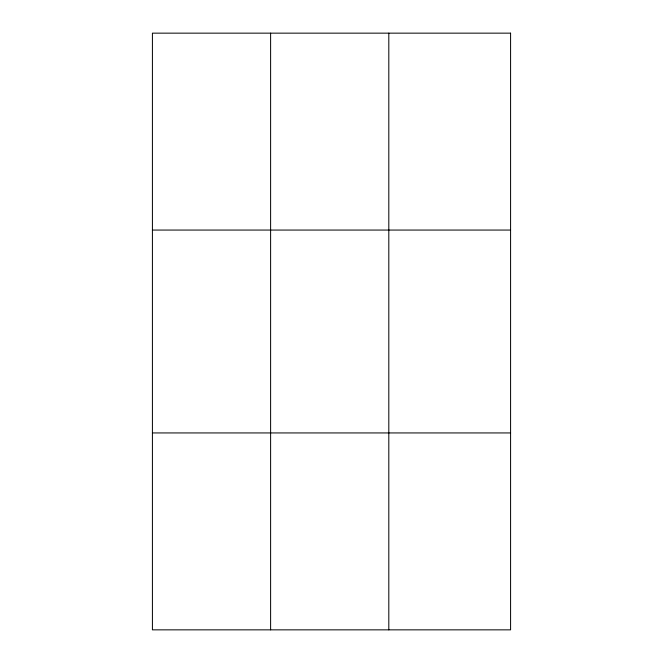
<?xml version="1.0" encoding="UTF-8"?>
<svg xmlns="http://www.w3.org/2000/svg" width="663" height="663" viewBox="0 0 663 663"><rect width="100%" height="100%" fill="white"/><g stroke="black" fill="none" stroke-linecap="round" stroke-linejoin="round"><path stroke-width="0.99" d="M270.612 33.15L270.612 629.85M388.808 33.15L388.808 629.85M152.415 230.061L510.585 230.061M152.415 432.939L510.585 432.939M510.585 33.15L510.585 629.85L152.415 629.85L152.415 33.15L510.585 33.15"/></g></svg>
